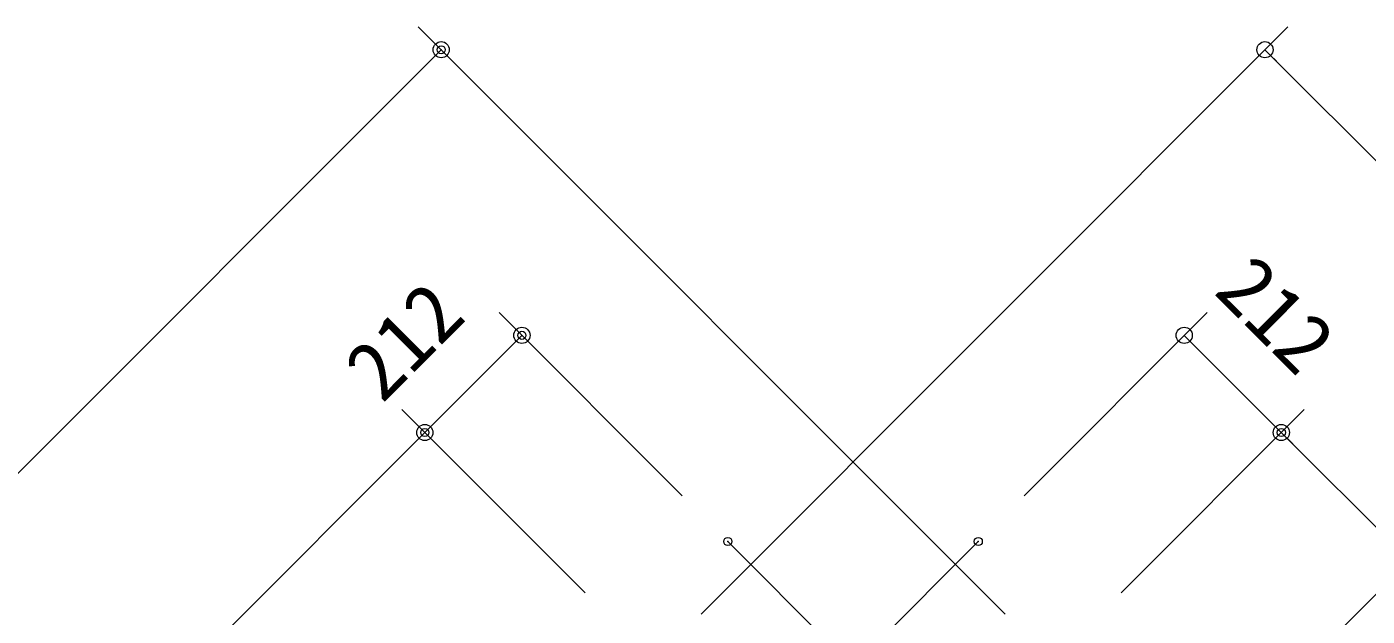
# Model space of a CAD drawing. Units: millimetres, scale not verified. Extents: x 0 to 420, y 0 to 297.
# Drawn here: x 80.77 to 122.19, y 212.93 to 231.12 of the extents above; entities that cross this region are included whole.
import ezdxf
from ezdxf.enums import TextEntityAlignment as Align

# ---------------------------------------------------------------- set-up
doc = ezdxf.new("R2010")
doc.units = ezdxf.units.MM
doc.header["$LTSCALE"] = 0.5
doc.header["$PDMODE"] = 32
doc.header["$PDSIZE"] = 0.25
doc.linetypes.add('USER1', pattern=[50.8, 31.75, -6.35, 6.35, -6.35])
doc.layers.add('LY_5', color=2, linetype='Continuous', lineweight=18)
doc.layers.add('LY_6', color=7, linetype='Continuous', lineweight=0)
doc.styles.add('ＭＳ ゴシック', font='')
doc.styles.get('ＭＳ ゴシック').set_extended_font_data('MS Gothic')

# ---------------------------------------------------------------- blocks, each defined once
blk = doc.blocks.new('-013-_DOTBLANK')
at = {"color": 7, "linetype": 'Continuous', "lineweight": 0}
blk.add_line((-0.5, 0), (-1, 0), dxfattribs=at)
blk.add_circle((0, 0), 0.5, dxfattribs=at)

msp = doc.modelspace()

# ---------------------------------------------------------------- linework, layer by layer
at = {"layer": 'LY_5', "color": 7, "linetype": 'USER1', "lineweight": 0}
for p, q in [((51.3691, 156.4345), (110.1686, 215.234)), ((102.43, 215.234), (161.2295, 156.4345))]:
    msp.add_line(p, q, dxfattribs=at)
at = {"layer": 'LY_6'}
for p, q in [((110.9978, 212.9906), (92.8643, 231.1241)), ((101.6009, 212.9906), (119.7344, 231.1241)), ((36.3807, 173.2263), (93.5714, 230.417)), ((119.0273, 230.417), (176.218, 173.2263)), ((116.3402, 207.486), (134.8061, 225.9519)), ((101.0158, 216.6482), (95.359, 222.3051)), ((111.5828, 216.6482), (117.2397, 222.3051)), ((93.0661, 218.598), (96.0661, 221.598)), ((116.5326, 221.598), (119.5326, 218.598)), ((98.0158, 213.6482), (92.359, 219.3051)), ((98.0158, 213.6482), (92.359, 219.3051)), ((114.5828, 213.6482), (120.2397, 219.3051)), ((114.5828, 213.6482), (120.2397, 219.3051)), ((44.6736, 170.2055), (93.0661, 218.598)), ((119.5326, 218.598), (167.925, 170.2055))]:
    msp.add_line(p, q, dxfattribs=at)
for p in [(93.5714, 230.417), (96.0661, 221.598), (93.0661, 218.598), (119.5326, 218.598), (102.43, 215.234), (110.1686, 215.234)]:
    msp.add_point(p, dxfattribs=at)

# ---------------------------------------------------------------- block references
at = {"layer": 'LY_6', "xscale": 0.5, "yscale": 0.5}
for p, rotation in [((93.5714, 230.417), 45), ((119.0273, 230.417), 135), ((96.0661, 221.598), 45), ((116.5326, 221.598), 135), ((93.0661, 218.598), 225), ((119.5326, 218.598), 315), ((93.0661, 218.598), 45), ((119.5326, 218.598), 135)]:
    msp.add_blockref('-013-_DOTBLANK', p, dxfattribs=dict(at, rotation=rotation))

# ---------------------------------------------------------------- texts
at = {"layer": 'LY_6', "style": 'ＭＳ ゴシック'}
for rotation, p in [(315, (117.0165, 222.5283)), (45, (92.1358, 219.0819))]:
    msp.add_text('212', height=1.833, rotation=rotation, dxfattribs=at).set_placement(p, align=Align.BOTTOM_LEFT)

doc.saveas('drawing.dxf')
